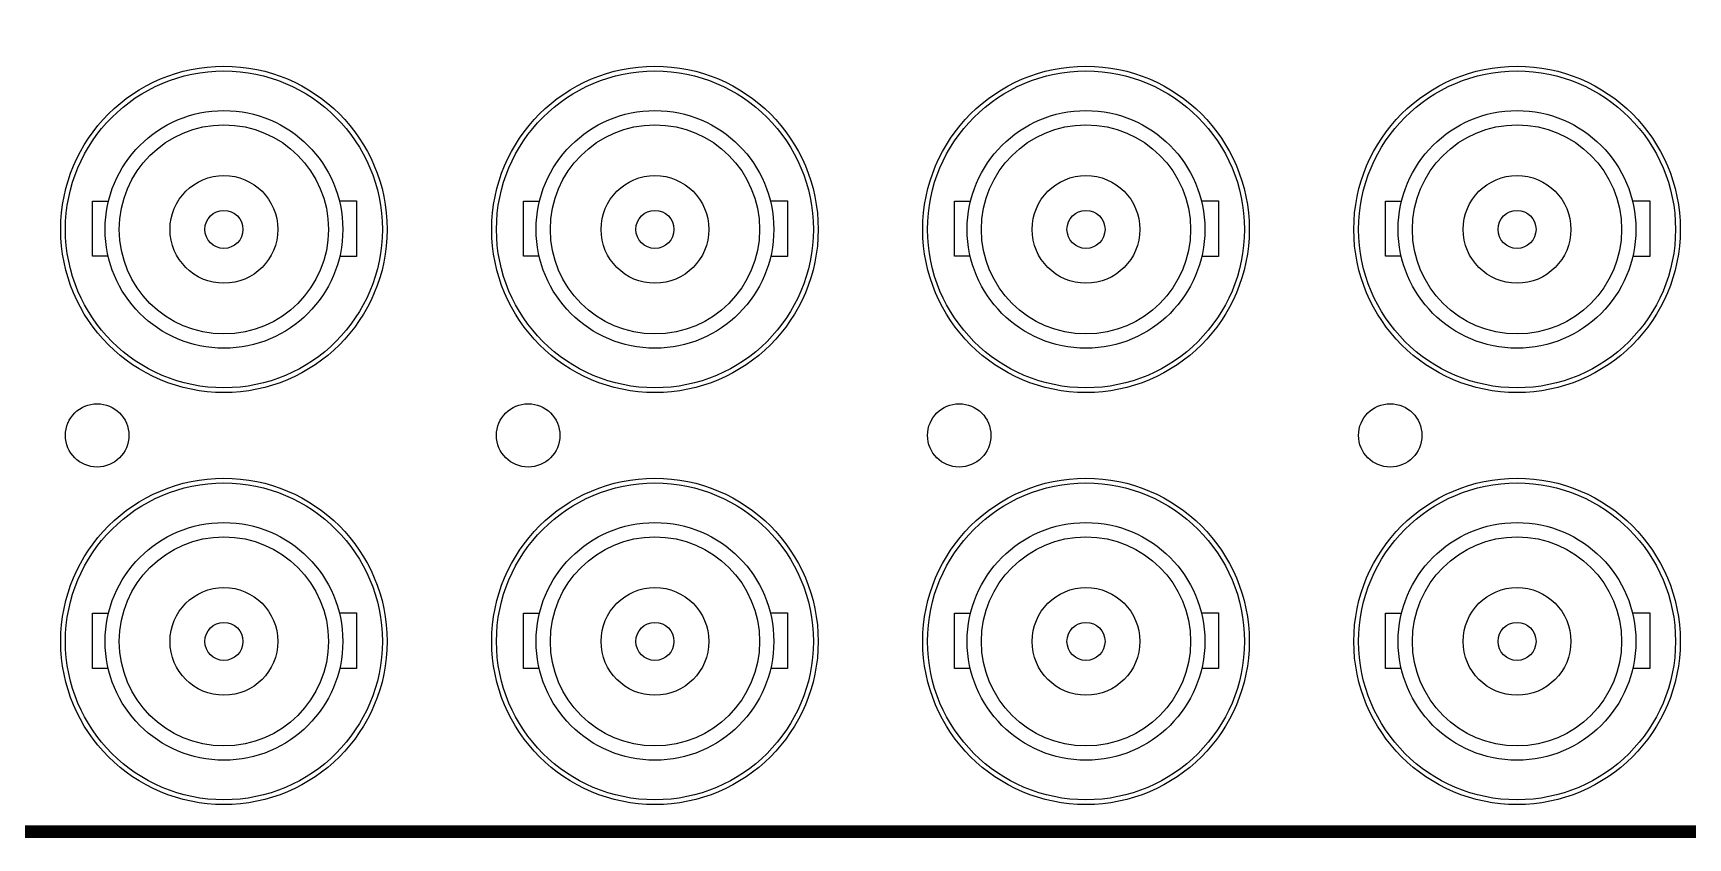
# Model space of a CAD drawing. Header units: inches. Extents: x 0.5 to 19.5, y 0.5 to 12.5.
# Drawn here: x 2.529 to 5.139, y 2.086 to 3.356 of the extents above; entities that cross this region are included whole.
import ezdxf

# ---------------------------------------------------------------- set-up
doc = ezdxf.new("R2010")
doc.units = ezdxf.units.IN
doc.header["$MEASUREMENT"] = 0

# ---------------------------------------------------------------- blocks, each defined once
blk = doc.blocks.new('BNC')
for p, q in [((-0.2075, 0.0445), (-0.1821, 0.0445)), ((-0.2075, -0.0425), (-0.2075, 0.0445)), ((0.182, 0.0451), (0.2093, 0.0451)), ((0.2093, 0.0451), (0.2093, -0.0427)), ((-0.1826, -0.0425), (-0.2075, -0.0425)), ((0.2093, -0.0427), (0.1826, -0.0427))]:
    blk.add_line(p, q)
for radius in [0.25, 0.1875, 0.165, 0.085, 0.03]:
    blk.add_circle((0, 0), radius)

msp = doc.modelspace()

# ---------------------------------------------------------------- linework, layer by layer
at = {"const_width": 0.02}
msp.add_lwpolyline([(7.2346, 5.3813), (7.2349, 2.0963), (1.8848, 2.0963, -0.414214), (1.8248, 2.1563), (1.8248, 5.3813)], format="xyb", dxfattribs=at)
for centre, radius in [((2.8298, 3.0463), 0.2575), ((3.5098, 3.0463), 0.2575), ((4.1898, 3.0463), 0.2575), ((4.8698, 3.0463), 0.2575), ((2.6298, 2.7213), 0.05), ((3.3098, 2.7213), 0.05), ((3.9898, 2.7213), 0.05), ((4.6698, 2.7213), 0.05), ((2.8298, 2.3963), 0.2575), ((3.5098, 2.3963), 0.2575), ((4.1898, 2.3963), 0.2575), ((4.8698, 2.3963), 0.2575)]:
    msp.add_circle(centre, radius)

# ---------------------------------------------------------------- block references
for p in [(2.8298, 3.0463), (3.5098, 3.0463), (4.1898, 3.0463), (4.8698, 3.0463), (2.8298, 2.3963), (3.5098, 2.3963), (4.1898, 2.3963), (4.8698, 2.3963)]:
    msp.add_blockref('BNC', p)

doc.saveas('drawing.dxf')
